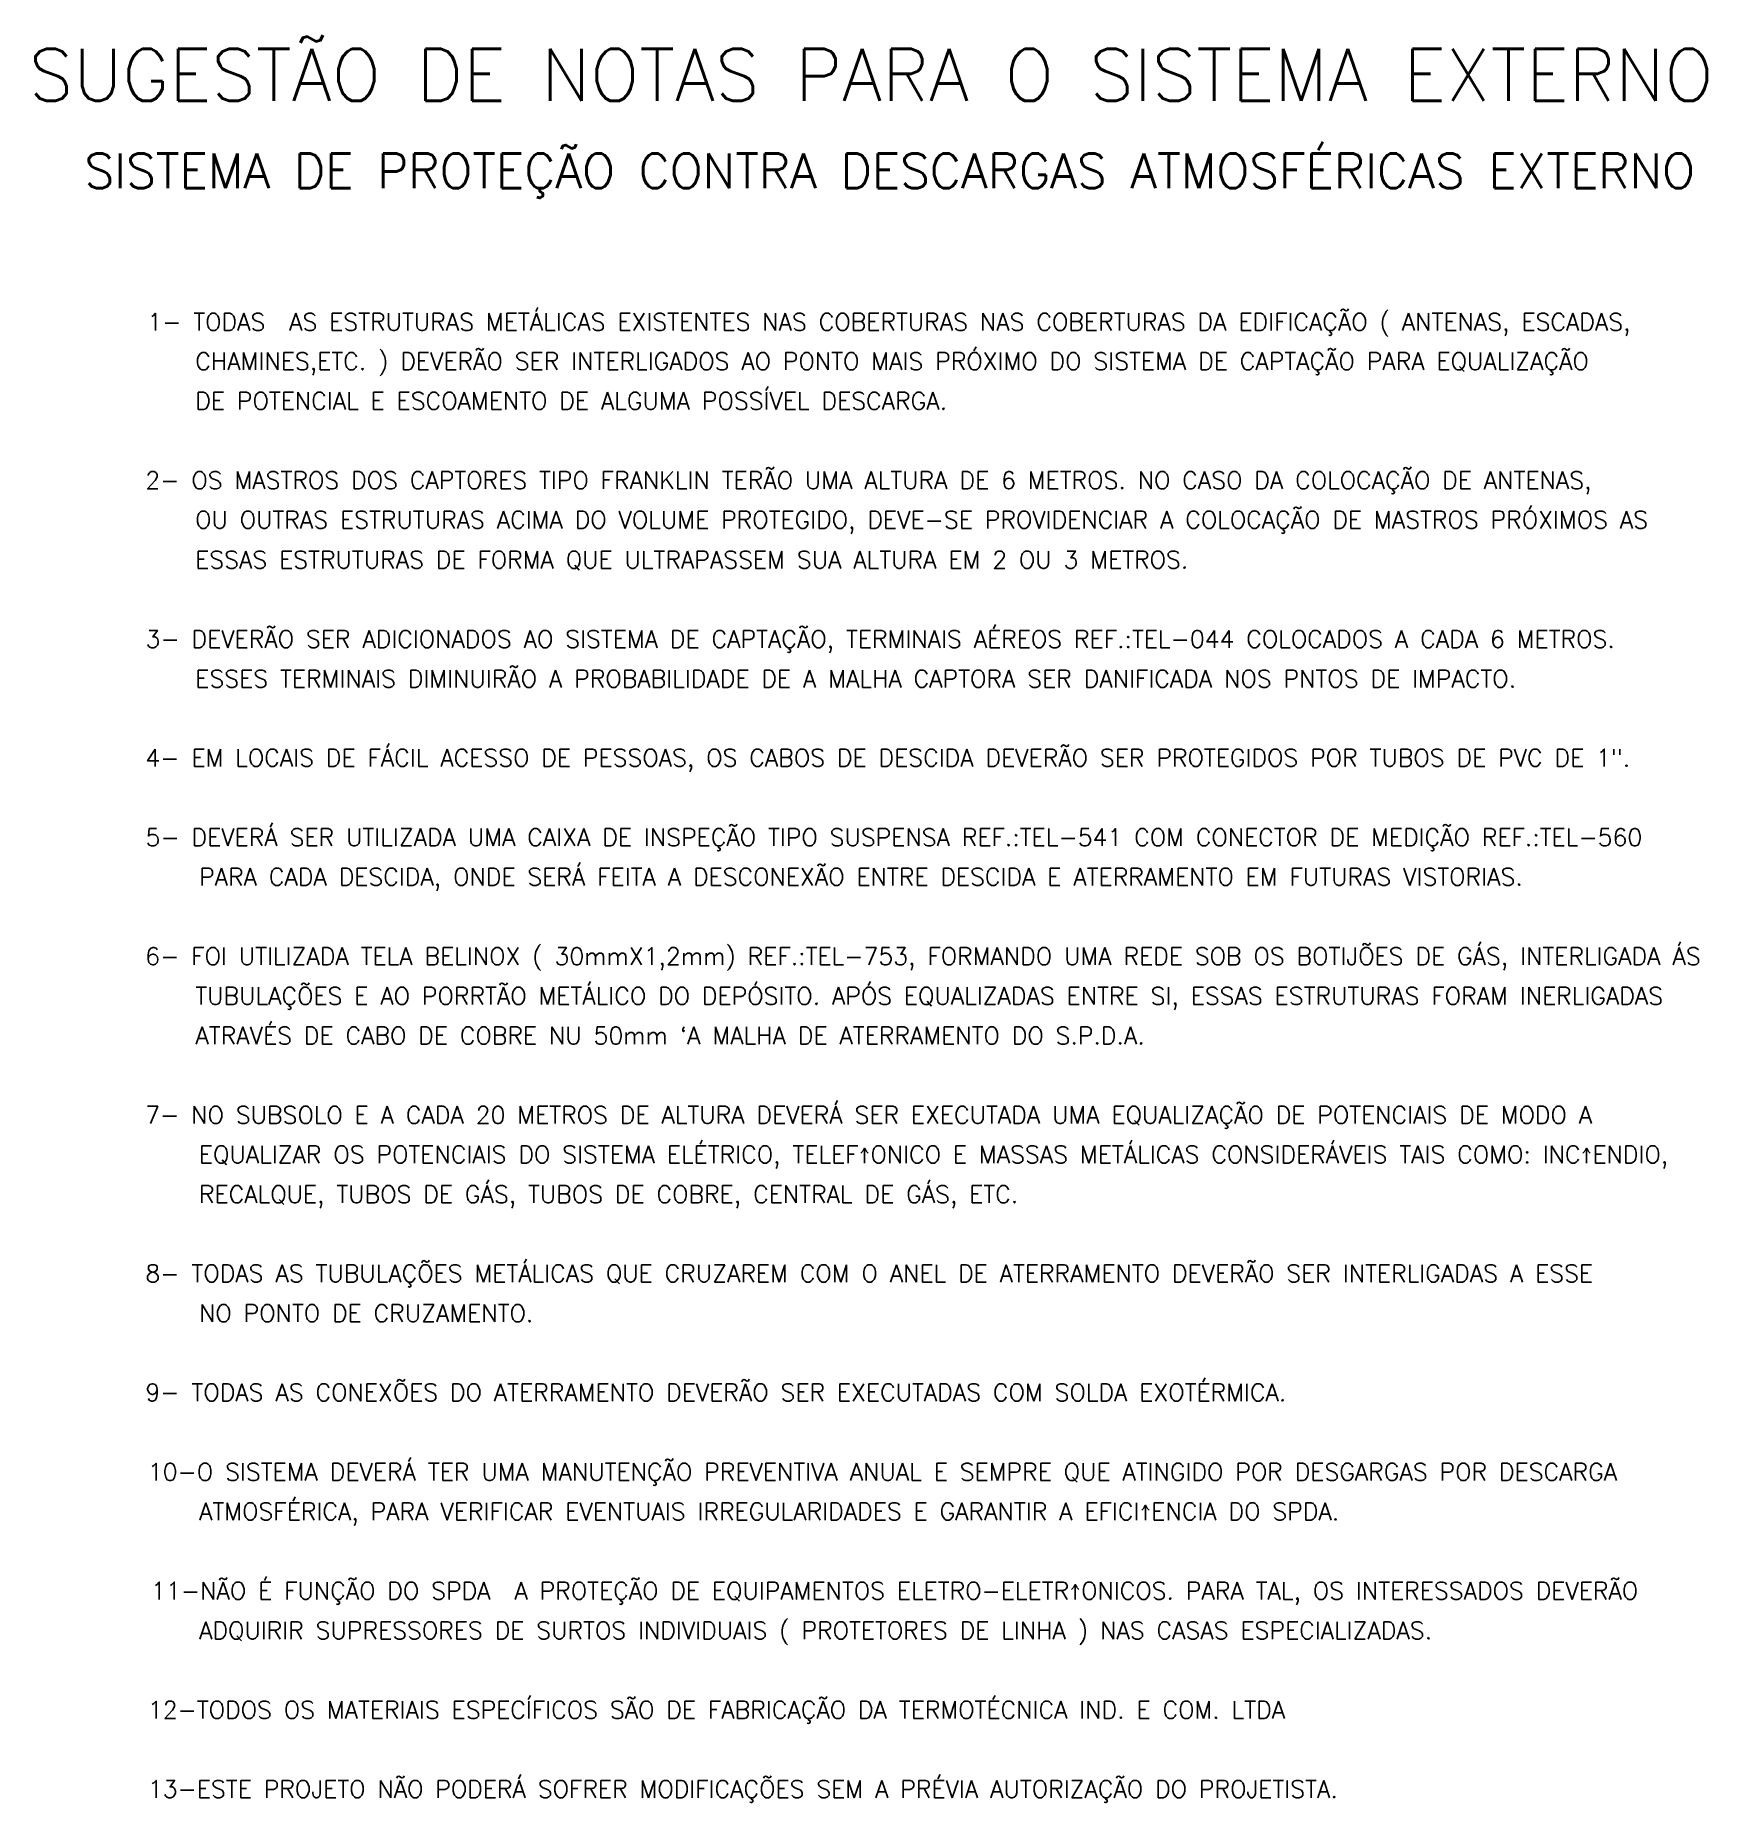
# Model space of a CAD drawing. Header units: millimetres. Extents: x -5571.6 to -5552.3, y -4759.6 to -4739.2.
import ezdxf

# ---------------------------------------------------------------- set-up
doc = ezdxf.new("R2010")
doc.units = ezdxf.units.MM
doc.header["$LTSCALE"] = 10
doc.layers.add('Termotécnica', color=7, linetype='Continuous')
doc.styles.add('140CL', font='romans.shx', dxfattribs={"height": 3.5})
doc.styles.add('r80', font='romans.shx')

msp = doc.modelspace()

# ---------------------------------------------------------------- texts
at = {"layer": 'Termotécnica', "color": 6, "style": '140CL'}
for s, height, p in [('SUGESTÃO DE NOTAS PARA O SISTEMA EXTERNO', 0.6, (-5571.648, -4739.979)), ('SISTEMA DE PROTEÇÃO CONTRA DESCARGAS ATMOSFÉRICAS EXTERNO', 0.4, (-5571.004, -4740.985))]:
    msp.add_text(s, height=height, dxfattribs=at).set_placement(p)
at = {"layer": 'Termotécnica', "color": 2, "style": 'r80'}
for s, p in [('1- TODAS  AS ESTRUTURAS METÁLICAS EXISTENTES NAS COBERTURAS NAS COBERTURAS DA EDIFICAÇÃO ( ANTENAS, ESCADAS,', (-5570.28, -4742.63)), (' CHAMINES,ETC. ) DEVERÃO SER INTERLIGADOS AO PONTO MAIS PRÓXIMO DO SISTEMA DE CAPTAÇÃO PARA EQUALIZAÇÃO', (-5569.862, -4743.084)), (' DE POTENCIAL E ESCOAMENTO DE ALGUMA POSSÍVEL DESCARGA.', (-5569.862, -4743.541)), ('2- OS MASTROS DOS CAPTORES TIPO FRANKLIN TERÃO UMA ALTURA DE 6 METROS. NO CASO DA COLOCAÇÃO DE ANTENAS, ', (-5570.302, -4744.457)), (' OU OUTRAS ESTRUTURAS ACIMA DO VOLUME PROTEGIDO, DEVE-SE PROVIDENCIAR A COLOCAÇÃO DE MASTROS PRÓXIMOS AS', (-5569.864, -4744.914)), (' ESSAS ESTRUTURAS DE FORMA QUE ULTRAPASSEM SUA ALTURA EM 2 OU 3 METROS.', (-5569.864, -4745.375)), ('3- DEVERÃO SER ADICIONADOS AO SISTEMA DE CAPTAÇÃO, TERMINAIS AÉREOS REF.:TEL-044 COLOCADOS A CADA 6 METROS.', (-5570.3, -4746.29)), (' ESSES TERMINAIS DIMINUIRÃO A PROBABILIDADE DE A MALHA CAPTORA SER DANIFICADA NOS PNTOS DE IMPACTO.', (-5569.862, -4746.748)), ('4- EM LOCAIS DE FÁCIL ACESSO DE PESSOAS, OS CABOS DE DESCIDA DEVERÃO SER PROTEGIDOS POR TUBOS DE PVC DE 1".', (-5570.301, -4747.661)), ('5- DEVERÁ SER UTILIZADA UMA CAIXA DE INSPEÇÃO TIPO SUSPENSA REF.:TEL-541 COM CONECTOR DE MEDIÇÃO REF.:TEL-560', (-5570.3, -4748.579)), ('PARA CADA DESCIDA, ONDE SERÁ FEITA A DESCONEXÃO ENTRE DESCIDA E ATERRAMENTO EM FUTURAS VISTORIAS.', (-5569.682, -4749.035)), ('6- FOI UTILIZADA TELA BELINOX ( 30mmX1,2mm) REF.:TEL-753, FORMANDO UMA REDE SOB OS BOTIJÕES DE GÁS, INTERLIGADA ÁS', (-5570.303, -4749.951)), (' TUBULAÇÕES E AO PORRTÃO METÁLICO DO DEPÓSITO. APÓS EQUALIZADAS ENTRE SI, ESSAS ESTRUTURAS FORAM INERLIGADAS', (-5569.862, -4750.41)), (' ATRAVÉS DE CABO DE COBRE NU 50mm `A MALHA DE ATERRAMENTO DO S.P.D.A.', (-5569.861, -4750.867)), ('7- NO SUBSOLO E A CADA 20 METROS DE ALTURA DEVERÁ SER EXECUTADA UMA EQUALIZAÇÃO DE POTENCIAIS DE MODO A ', (-5570.304, -4751.784)), ('EQUALIZAR OS POTENCIAIS DO SISTEMA ELÉTRICO, TELEF^ ONICO E MASSAS METÁLICAS CONSIDERÁVEIS TAIS COMO: INC^ ENDIO,', (-5569.683, -4752.24)), ('RECALQUE, TUBOS DE GÁS, TUBOS DE COBRE, CENTRAL DE GÁS, ETC.', (-5569.683, -4752.699)), ('8- TODAS AS TUBULAÇÕES METÁLICAS QUE CRUZAREM COM O ANEL DE ATERRAMENTO DEVERÃO SER INTERLIGADAS A ESSE ', (-5570.301, -4753.613)), ('NO PONTO DE CRUZAMENTO.', (-5569.682, -4754.072)), ('9- TODAS AS CONEXÕES DO ATERRAMENTO DEVERÃO SER EXECUTADAS COM SOLDA EXOTÉRMICA.', (-5570.301, -4754.986)), ('10-O SISTEMA DEVERÁ TER UMA MANUTENÇÃO PREVENTIVA ANUAL E SEMPRE QUE ATINGIDO POR DESGARGAS POR DESCARGA', (-5570.273, -4755.903)), ('ATMOSFÉRICA, PARA VERIFICAR EVENTUAIS IRREGULARIDADES E GARANTIR A EFICI^ ENCIA DO SPDA.', (-5569.682, -4756.36)), ('11-NÃO É FUNÇÃO DO SPDA  A PROTEÇÃO DE EQUIPAMENTOS ELETRO-ELETR^ ONICOS. PARA TAL, OS INTERESSADOS DEVERÃO ', (-5570.235, -4757.276)), ('ADQUIRIR SUPRESSORES DE SURTOS INDIVIDUAIS ( PROTETORES DE LINHA ) NAS CASAS ESPECIALIZADAS. ', (-5569.682, -4757.734)), ('12-TODOS OS MATERIAIS ESPECÍFICOS SÃO DE FABRICAÇÃO DA TERMOTÉCNICA IND. E COM. LTDA', (-5570.273, -4758.65)), ('13-ESTE PROJETO NÃO PODERÁ SOFRER MODIFICAÇÕES SEM A PRÉVIA AUTORIZAÇÃO DO PROJETISTA.', (-5570.273, -4759.564))]:
    msp.add_text(s, height=0.2, dxfattribs=at).set_placement(p)

doc.saveas('drawing.dxf')
